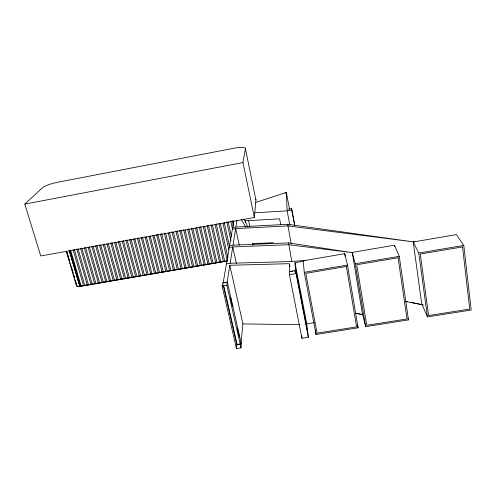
<?xml version="1.0" encoding="UTF-8"?>
<svg xmlns="http://www.w3.org/2000/svg" width="496" height="496" viewBox="0 0 496 496"><rect width="100%" height="100%" fill="white"/><g stroke="black" fill="none" stroke-linecap="round" stroke-linejoin="round"><path stroke-width="0.74" d="M254.349 217.502L255.942 200.049L245.427 148.701A12.772 2.678 -12.1 0 0 233.616 148.279L57.443 182.311A12.592 2.468 -14.8 0 0 42.389 187.829L24.8 204.092L40.771 255.961L254.349 217.502L242.972 162.576L245.427 148.701M240.969 343.908L242.891 323.925L229.822 265.279L289.373 263.674L289.72 271.827M241.013 347.87L241.366 344.156L227.348 282.057L222.71 282.838L222.158 286.037L236.449 348.589L241.013 347.87L226.839 285.243L227.348 282.057M236.449 348.589L236.846 344.869L223.219 285.082M227.081 282.429L229.822 265.279M226.43 263.897L230.144 263.258L232.754 246.927L288.56 244.714L352.253 252.662L288.486 242.885L233.039 245.148L229.555 245.756M233.039 245.148L235.681 228.613L287.761 225.897L414.544 242.023L287.692 224.304L235.929 227.056L232.674 227.639M235.929 227.056L236.983 220.466M223.126 283.098L233.808 221.036M227.521 260.964L80.445 286.428A5.512 1.767 -16.4 0 1 76.644 286.13L76.638 285.181M284.995 193.211L286.341 192.448L289.49 208.952M255.756 202.411L286.341 192.448L287.054 209.417L291.642 208.587L294.785 225.178M24.8 204.092L242.972 162.576M254.907 212.827L287.116 210.825L291.729 209.994L291.642 208.587M232.407 229.195L235.681 228.613L239.246 245.074M229.245 247.541L232.754 246.927L236.381 263.438M78.238 286.465L227.54 260.859M344.745 253.685L303.205 260.784L304.259 272.354L316.026 334.453L358.093 327.831L347.479 265.062L344.745 253.685L345.259 256.723M355.731 313.292L362.539 314.619L352.21 252.414L394.481 245.191L399.255 256.327L408.468 319.901L365.651 326.641L362.309 313.249M413.218 241.986L456.401 234.608L463.772 245.433L471.2 310.025L427.447 316.913L421.718 303.75L413.218 241.986L418.773 253.028L427.447 316.913M294.06 271.089L295.511 270.847L295.002 262.713L302.988 261.349M295.796 270.463L289.311 271.56L289.435 274.679L301.94 338.297L308.32 337.292L308.004 333.641L295.796 270.463L295.994 273.569L289.435 274.679M223.783 282.987L225.103 282.763M291.171 271.579L292.615 271.337M222.158 286.037L226.839 285.243M304.259 272.354L347.479 265.062M352.21 252.414L355.248 263.754L399.255 256.327M418.773 253.028L463.772 245.433M307.539 332.655L306.795 323.832L314.408 322.617M240.324 344.007L237.113 344.515L223.634 285.349M236.846 344.869L240.616 344.274M305.121 260.474L289.286 261.578L230.144 263.258M252.892 245.086L252.607 243.617L273.339 242.755M242.891 323.925L299.77 324.688M405.753 301.487L423.169 304.941L411.116 302.374M405.84 301.246L407.346 301.568M356.543 313.249L362.539 314.619M76.917 286.037L77.426 286.322M243.462 219.22L245.086 220.819L247.857 227.143M241.143 219.213L245.799 227.224M407.941 318.506L408.468 319.901M67.096 252.507L68.175 256.165M69.037 259.092L69.688 261.287M71.542 267.27L72.193 269.471M72.497 270.791L73.141 272.98M74.009 275.906L74.654 278.101M75.516 281.027L76.167 283.216M66.576 251.243L69.601 261.485M70.035 262.948L73.061 273.191M73.495 274.654L74.574 278.312M75.008 279.775L76.737 285.634M66.29 251.317L76.458 285.702M70.581 250.151L81.164 286.204A1.55 0.502 -16.5 0 1 81.815 285.907M69.924 250.269L80.513 286.316M69.849 250.368L80.445 286.428M69.229 250.368L79.831 286.403M69.223 250.48L79.645 285.894M74.319 249.476L84.847 285.566A1.55 0.502 -16.4 0 1 85.045 285.46M73.067 249.705L83.613 285.777A1.55 0.502 -16.5 0 0 83.018 285.659M78.064 248.806L88.536 284.927A1.55 0.502 -16.3 0 1 89.931 284.437M76.806 249.029L87.302 285.144A1.55 0.502 -16.4 0 0 85.994 285.126M81.809 248.13L92.231 284.289A1.544 0.502 -16.2 0 1 92.876 283.991M80.55 248.353L90.991 284.499A1.55 0.502 -16.3 0 0 90.892 284.45M85.56 247.454L95.926 283.65A1.544 0.502 -16.1 0 1 96.336 283.439M84.301 247.678L94.686 283.861A1.544 0.502 -16.2 0 0 94.451 283.768M89.317 246.772L99.634 283.005M88.059 247.002L98.388 283.222A1.544 0.502 -16.1 0 0 97.557 283.123M93.081 246.097L103.342 282.367A1.544 0.508 -15.9 0 1 104.228 281.988M91.822 246.326L102.095 282.577A1.544 0.508 -16 0 0 101.68 282.466M96.85 245.421L107.055 281.722A1.544 0.508 -15.8 0 1 107.458 281.517M95.585 245.644L105.809 281.939M100.626 244.739L110.769 281.077A1.544 0.508 -15.7 0 1 110.961 280.972M99.355 244.968L109.523 281.294A1.544 0.508 -15.8 0 0 108.903 281.176M104.402 244.057L114.495 280.432A1.544 0.508 -15.6 0 1 115.63 279.992M103.137 244.286L113.243 280.649A1.544 0.508 -15.7 0 0 111.904 280.637M108.388 244.119L118.222 279.787A1.544 0.508 -15.6 0 1 118.86 279.49M106.919 243.604L116.969 280.004M111.972 242.693L121.954 279.143A1.544 0.515 -15.5 0 1 122.146 279.037M110.701 242.922L120.702 279.36A1.544 0.508 -15.6 0 0 120.274 279.248M115.766 242.011L125.693 278.492A1.544 0.515 -15.4 0 1 127.075 278.002M114.495 242.24L124.44 278.709A1.544 0.515 -15.5 0 0 123.337 278.647M119.567 241.323L129.437 277.847A1.544 0.515 -15.3 0 1 130.07 277.549M118.296 241.552L128.185 278.064A1.544 0.515 -15.4 0 0 128.073 278.008M123.374 240.641L133.188 277.196A1.544 0.515 -15.2 0 1 133.585 276.991M122.097 240.87L131.93 277.413A1.544 0.515 -15.3 0 0 131.669 277.32M127.187 239.952L136.939 276.545M125.903 240.182L135.681 276.762A1.544 0.515 -15.2 0 0 134.565 276.706M131 239.264L140.703 275.894A1.544 0.515 -15 0 1 141.571 275.522M129.723 239.494L139.438 276.111A1.544 0.515 -15.1 0 0 139.178 276.024M134.819 238.576L144.466 275.243A1.544 0.521 -14.9 0 1 144.857 275.038M133.542 238.805L143.201 275.46A1.544 0.515 -15 0 0 143.09 275.41M138.644 237.888L148.236 274.592A1.544 0.521 -14.8 0 1 148.416 274.486M137.361 238.117L146.971 274.809A1.544 0.521 -14.9 0 0 146.078 274.716M142.476 237.193L152.012 273.935A1.544 0.521 -14.7 0 1 152.873 273.563M141.193 237.429L150.741 274.158A1.544 0.521 -14.8 0 0 149.098 274.214M146.469 237.1L155.787 273.284A1.544 0.521 -14.6 0 1 156.178 273.079M145.03 236.735L154.523 273.501M150.121 235.668L159.576 272.626A1.544 0.521 -14.5 0 1 159.755 272.521M149.023 236.635L158.305 272.843A1.544 0.521 -14.6 0 0 157.399 272.757M154.157 235.712L163.364 271.969A1.55 0.521 -14.4 0 1 164.474 271.529M152.675 235.203L162.093 272.192A1.544 0.521 -14.5 0 0 160.437 272.254M157.821 234.279L167.158 271.312A1.55 0.527 -14.3 0 1 167.772 271.021M156.531 234.509L165.887 271.535M161.677 233.585L170.959 270.655A1.55 0.527 -14.2 0 1 171.139 270.549M160.388 233.814L169.688 270.878A1.55 0.527 -14.3 0 0 169 270.773M165.726 233.628L174.766 269.998A1.55 0.527 -14.1 0 1 175.869 269.557M164.25 233.12L173.488 270.215A1.55 0.527 -14.2 0 0 171.814 270.283M169.415 232.19L178.579 269.334A1.55 0.527 -13.9 0 1 179.186 269.043M168.299 233.163L177.301 269.557M171.988 231.725L181.114 268.894A1.55 0.527 -13.9 0 0 180.184 268.807M175.869 231.024L184.934 268.237A1.55 0.527 -13.8 0 0 183.247 268.305M173.47 232.233L182.398 268.677A1.55 0.527 -13.8 0 1 182.571 268.572M179.75 230.324L188.759 267.573M177.171 230.795L186.217 268.014A1.55 0.527 -13.7 0 1 187.314 267.573M183.644 229.623L192.591 266.91A1.55 0.527 -13.6 0 0 191.648 266.823M181.059 230.094L190.042 267.35A1.55 0.527 -13.6 0 1 190.65 267.059M187.717 229.673L196.428 266.247A1.55 0.533 -13.5 0 0 194.717 266.315M185.126 230.138L193.88 266.687A1.55 0.533 -13.5 0 1 194.048 266.581M191.437 228.222L200.266 265.577M188.846 228.687L197.718 266.023A1.55 0.533 -13.4 0 1 198.809 265.583M195.517 228.265L204.116 264.914A1.55 0.533 -13.3 0 0 203.155 264.833M192.925 228.73L201.556 265.354A1.55 0.533 -13.3 0 1 201.934 265.155M199.256 226.815L207.967 264.244A1.556 0.533 -13.2 0 0 206.001 264.399M196.652 227.28L205.406 264.69A1.556 0.533 -13.2 0 1 205.58 264.585M203.174 226.108L211.823 263.581M200.57 226.573L209.262 264.021A1.556 0.533 -13.1 0 1 210.093 263.655M204.662 226.616L213.119 263.357A1.556 0.533 -13 0 1 213.491 263.153M357.418 324.849L358.093 327.831M208.413 225.159L216.988 262.688A1.556 0.533 -12.9 0 1 217.155 262.582M207.099 225.401L215.686 262.911A1.556 0.533 -13 0 0 214.954 262.812M230.466 297.426L232.5 306.423M237.41 328.16L239.444 337.162M212.511 225.203L220.856 262.018A1.556 0.533 -12.8 0 1 221.681 261.646M211.023 224.688L219.554 262.241A1.556 0.533 -12.9 0 0 217.577 262.396M216.281 223.746L224.731 261.342A1.556 0.539 -12.6 0 1 225.097 261.144M215.128 224.731L223.429 261.572M220.385 223.789L227.937 257.66M218.897 223.274L227.311 260.896M224.167 222.32L229.499 246.438M223.008 223.312L228.854 249.68M228.117 221.613L231.427 236.697M226.796 221.848L230.938 240.703M233.058 220.689L233.709 223.708M232.289 220.856L233.418 226.238M230.752 221.135L232.562 229.437M245.402 222.307L245.086 220.819L279.62 218.848L280.786 224.812M248.583 220.491L249.829 226.436M252.607 243.617L252.929 245.129M289.521 264.424L289.962 266.687M295.002 262.713L306.795 323.832M291.251 243.989L287.692 224.304M295.802 272.354L308.32 337.292M291.809 261.411L288.486 242.885M287.116 210.825L289.875 225.209M291.729 209.994L294.605 225.153M355.248 263.754L365.651 326.641M394.481 245.191L394.698 246.71M315.537 329.927L316.026 334.453M301.735 335.37L301.94 338.297M255.614 199.2A12.487 3.447 -12 0 1 255.942 200.049M77.494 285.963A1.544 0.496 -16.6 0 1 77.171 286.18M137.566 276.253A1.544 0.515 -15.1 0 1 138.558 276.018M100.037 282.801A1.544 0.508 -16 0 1 101.258 282.478M346.369 266.488L305.778 273.333L317.074 333.126L356.624 326.895L346.369 266.488M398.09 257.771L356.76 264.74L366.749 325.302L406.999 318.953L398.09 257.771M462.545 246.909L420.286 254.033L428.606 315.549L469.731 309.064L462.545 246.909"/></g></svg>
